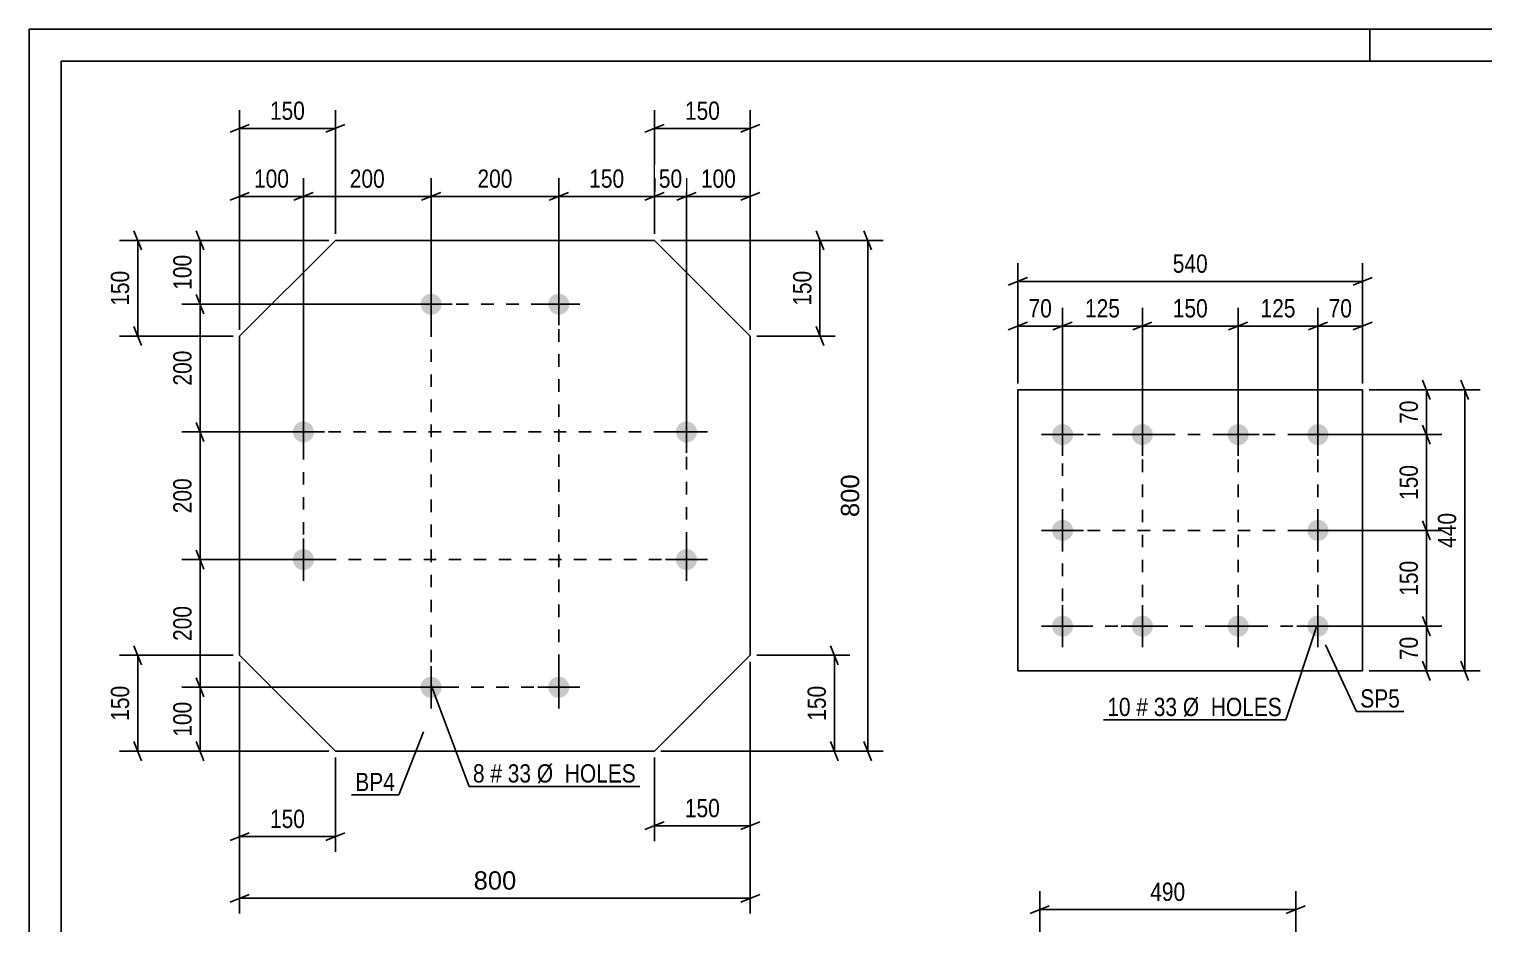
# Model space of a CAD drawing. Header units: millimetres. Extents: x 0 to 420, y 0 to 297.
# Drawn here: x 0 to 227.9, y 156.9 to 297 of the extents above; entities that cross this region are included whole.
import ezdxf

# ---------------------------------------------------------------- set-up
doc = ezdxf.new("R2010")
doc.units = ezdxf.units.MM
doc.linetypes.add('DXK_LINE_DOT2', pattern=[3.9198, 1.9599, -1.9599])
doc.styles.add('Arial', font='ARIAL.TTF', dxfattribs={"height": 0.2})
doc.styles.add('Arial Narrow', font='ARIALN.TTF', dxfattribs={"height": 0.2})

# ---------------------------------------------------------------- blocks, each defined once
blk = doc.blocks.new('Unknown-284876464-1134 - 8048')
at = {"color": 5, "linetype": 'Continuous'}
for p, q in [((420, 297), (0, 297)), ((0, 297), (0, 0)), ((0, 292), (0, 297)), ((210, 292), (210, 297)), ((415, 292), (5, 292)), ((5, 292), (5, 5))]:
    blk.add_line(p, q, dxfattribs=at)
blk = doc.blocks.new('Part-284876464-5529 - 5528')
at = {"color": 2, "linetype": 'Continuous'}
for p, q in [((47.97, 263.91), (32.97, 248.92)), ((97.97, 263.91), (47.97, 263.91)), ((97.97, 263.91), (112.97, 248.92)), ((32.97, 248.92), (32.97, 198.92)), ((112.97, 248.92), (112.97, 198.92)), ((47.97, 183.91), (32.97, 198.92)), ((112.97, 198.92), (97.97, 183.91)), ((97.97, 183.91), (47.97, 183.91))]:
    blk.add_line(p, q, dxfattribs=at)
blk = doc.blocks.new('Bolt-284876464-5530 - 5528')
at = {"linetype": 'Continuous'}
for points in [[(62.97, 255.56, -1), (62.97, 252.26, -1)], [(82.97, 255.56, -1), (82.97, 252.26, -1)], [(42.97, 235.56, -1), (42.97, 232.26, -1)], [(102.97, 235.56, -1), (102.97, 232.26, -1)], [(42.97, 215.56, -1), (42.97, 212.26, -1)], [(102.97, 215.56, -1), (102.97, 212.26, -1)], [(62.97, 195.56, -1), (62.97, 192.26, -1)], [(82.97, 195.56, -1), (82.97, 192.26, -1)]]:
    blk.add_hatch(color=1, dxfattribs=at).paths.add_polyline_path(points)
at = {"color": 1, "linetype": 'Continuous'}
for p, q in [((62.97, 257.21), (62.97, 250.61)), ((82.97, 257.21), (82.97, 250.61)), ((59.67, 253.91), (66.27, 253.91)), ((79.67, 253.91), (86.27, 253.91)), ((42.97, 237.21), (42.97, 230.61)), ((102.97, 237.21), (102.97, 230.61)), ((39.67, 233.91), (46.27, 233.91)), ((99.67, 233.91), (106.27, 233.91)), ((42.97, 217.21), (42.97, 210.61)), ((102.97, 217.21), (102.97, 210.61)), ((39.67, 213.91), (46.27, 213.91)), ((99.67, 213.91), (106.27, 213.91)), ((62.97, 197.21), (62.97, 190.61)), ((82.97, 197.21), (82.97, 190.61)), ((59.67, 193.91), (66.27, 193.91)), ((79.67, 193.91), (86.27, 193.91))]:
    blk.add_line(p, q, dxfattribs=at)
blk = doc.blocks.new('Bolt-284876464-5583 - 5581')
at = {"linetype": 'Continuous'}
for points in [[(161.88, 235.14, -1), (161.88, 231.84, -1)], [(174.38, 235.14, -1), (174.38, 231.84, -1)], [(189.38, 235.14, -1), (189.38, 231.84, -1)], [(201.88, 235.14, -1), (201.88, 231.84, -1)], [(161.88, 220.14, -1), (161.88, 216.84, -1)], [(201.88, 220.14, -1), (201.88, 216.84, -1)], [(161.88, 205.14, -1), (161.88, 201.84, -1)], [(174.38, 205.14, -1), (174.38, 201.84, -1)], [(189.38, 205.14, -1), (189.38, 201.84, -1)], [(201.88, 205.14, -1), (201.88, 201.84, -1)]]:
    blk.add_hatch(color=1, dxfattribs=at).paths.add_polyline_path(points)
at = {"color": 1, "linetype": 'Continuous'}
for p, q in [((161.88, 236.79), (161.88, 230.19)), ((174.38, 236.79), (174.38, 230.19)), ((189.38, 236.79), (189.38, 230.19)), ((201.88, 236.79), (201.88, 230.19)), ((158.58, 233.49), (165.18, 233.49)), ((171.08, 233.49), (177.68, 233.49)), ((186.08, 233.49), (192.68, 233.49)), ((198.58, 233.49), (205.18, 233.49)), ((161.88, 221.79), (161.88, 215.19)), ((201.88, 221.79), (201.88, 215.19)), ((158.58, 218.49), (165.18, 218.49)), ((198.58, 218.49), (205.18, 218.49)), ((161.88, 206.79), (161.88, 200.19)), ((174.38, 206.79), (174.38, 200.19)), ((189.38, 206.79), (189.38, 200.19)), ((201.88, 206.79), (201.88, 200.19)), ((158.58, 203.49), (165.18, 203.49)), ((171.08, 203.49), (177.68, 203.49)), ((186.08, 203.49), (192.68, 203.49)), ((198.58, 203.49), (205.18, 203.49))]:
    blk.add_line(p, q, dxfattribs=at)
blk = doc.blocks.new('Part-284876464-5582 - 5581')
at = {"color": 2, "linetype": 'Continuous'}
for p, q in [((154.88, 196.49), (154.88, 240.49)), ((154.88, 240.49), (208.88, 240.49)), ((208.88, 240.49), (208.88, 196.49)), ((208.88, 196.49), (154.88, 196.49))]:
    blk.add_line(p, q, dxfattribs=at)
blk = doc.blocks.new('Rectangle-284876464-6925 - 5528')
at = {"color": 1, "linetype": 'DXK_LINE_DOT2'}
blk.add_lwpolyline([(62.97, 253.91), (82.97, 253.91), (82.97, 193.91), (62.97, 193.91), (62.97, 253.91)], close=True, dxfattribs=at)
blk = doc.blocks.new('Rectangle-284876464-7696 - 5581')
at = {"color": 1, "linetype": 'DXK_LINE_DOT2'}
blk.add_lwpolyline([(161.88, 233.49), (201.88, 233.49), (201.88, 203.49), (161.88, 203.49), (161.88, 233.49)], close=True, dxfattribs=at)
blk = doc.blocks.new('Rectangle-284876464-6935 - 5528')
at = {"color": 1, "linetype": 'DXK_LINE_DOT2'}
blk.add_lwpolyline([(42.97, 233.91), (102.97, 233.91), (102.97, 213.91), (42.97, 213.91), (42.97, 233.91)], close=True, dxfattribs=at)
blk = doc.blocks.new('Line-284876464-7728 - 5581')
at = {"color": 1, "linetype": 'DXK_LINE_DOT2'}
blk.add_line((161.88, 218.49), (201.88, 218.49), dxfattribs=at)
blk = doc.blocks.new('Line-284876464-7735 - 5581')
at = {"color": 1, "linetype": 'DXK_LINE_DOT2'}
blk.add_line((174.38, 233.49), (174.38, 203.49), dxfattribs=at)
blk = doc.blocks.new('Line-284876464-7742 - 5581')
at = {"color": 1, "linetype": 'DXK_LINE_DOT2'}
blk.add_line((189.38, 233.49), (189.38, 203.49), dxfattribs=at)
blk = doc.blocks.new('StraightDimension-284876464-6975 - 5528')
at = {"color": 7, "linetype": 'Continuous'}
for p, q in [((32.97, 249.92), (32.97, 284.29)), ((47.97, 264.91), (47.97, 284.29)), ((34.47, 282.04), (31.47, 280.84)), ((32.97, 281.44), (47.97, 281.44)), ((46.47, 280.84), (49.47, 282.04))]:
    blk.add_line(p, q, dxfattribs=at)
at = {"color": 0}
blk.add_wipeout([(43.81, 282.19), (43.81, 286.39), (37.12, 286.39), (37.12, 282.19)], dxfattribs=at)
at = {"color": 3, "style": 'Arial Narrow'}
blk.add_text('150', height=2.863, dxfattribs=at).set_placement((37.72, 282.79))
blk = doc.blocks.new('StraightDimension-284876464-7637 - 5528')
at = {"color": 7, "linetype": 'Continuous'}
for p, q in [((112.97, 197.92), (112.97, 169.82)), ((97.97, 182.91), (97.97, 169.82)), ((99.47, 172.82), (96.47, 171.62)), ((97.97, 172.22), (112.97, 172.22)), ((111.47, 171.62), (114.47, 172.82))]:
    blk.add_line(p, q, dxfattribs=at)
at = {"color": 0}
blk.add_wipeout([(108.81, 172.97), (108.81, 177.17), (102.12, 177.17), (102.12, 172.97)], dxfattribs=at)
at = {"color": 3, "style": 'Arial Narrow'}
blk.add_text('150', height=2.863, dxfattribs=at).set_placement((102.72, 173.57))
blk = doc.blocks.new('StraightDimension-284876464-6973 - 5528')
at = {"color": 7, "linetype": 'Continuous'}
for p, q in [((97.97, 264.91), (97.97, 284.29)), ((112.97, 249.92), (112.97, 284.29)), ((99.47, 282.04), (96.47, 280.84)), ((97.97, 281.44), (112.97, 281.44)), ((111.47, 280.84), (114.47, 282.04))]:
    blk.add_line(p, q, dxfattribs=at)
at = {"color": 0}
blk.add_wipeout([(108.81, 282.19), (108.81, 286.39), (102.13, 286.39), (102.13, 282.19)], dxfattribs=at)
at = {"color": 3, "style": 'Arial Narrow'}
blk.add_text('150', height=2.863, dxfattribs=at).set_placement((102.73, 282.79))
blk = doc.blocks.new('StraightDimension-284876464-7328 - 5528')
at = {"color": 7, "linetype": 'Continuous'}
for p, q in [((27.39, 252.41), (26.19, 255.41)), ((61.97, 253.91), (23.94, 253.91)), ((26.79, 233.91), (26.79, 253.91)), ((26.19, 235.41), (27.39, 232.41)), ((41.97, 233.91), (23.94, 233.91))]:
    blk.add_line(p, q, dxfattribs=at)
at = {"color": 0}
blk.add_wipeout([(26.04, 247.26), (21.84, 247.26), (21.84, 240.57), (26.04, 240.57)], dxfattribs=at)
at = {"color": 3, "style": 'Arial Narrow'}
blk.add_text('200', height=2.863, rotation=90.0002, dxfattribs=at).set_placement((25.44, 241.17))
blk = doc.blocks.new('StraightDimension-284876464-7117 - 5528')
at = {"color": 7, "linetype": 'Continuous'}
for p, q in [((17.62, 262.41), (16.42, 265.41)), ((46.97, 263.91), (14.17, 263.91)), ((17.02, 248.92), (17.02, 263.91)), ((31.97, 248.92), (14.17, 248.92)), ((16.42, 250.42), (17.62, 247.42))]:
    blk.add_line(p, q, dxfattribs=at)
at = {"color": 0}
blk.add_wipeout([(16.27, 259.76), (12.07, 259.76), (12.07, 253.07), (16.27, 253.07)], dxfattribs=at)
at = {"color": 3, "style": 'Arial Narrow'}
blk.add_text('150', height=2.863, rotation=90.0002, dxfattribs=at).set_placement((15.67, 253.67))
blk = doc.blocks.new('StraightDimension-284876464-7119 - 5528')
at = {"color": 7, "linetype": 'Continuous'}
for p, q in [((31.97, 198.92), (14.17, 198.92)), ((17.62, 197.42), (16.42, 200.42)), ((17.02, 183.91), (17.02, 198.92)), ((16.42, 185.41), (17.62, 182.41)), ((46.97, 183.91), (14.17, 183.91))]:
    blk.add_line(p, q, dxfattribs=at)
at = {"color": 0}
blk.add_wipeout([(16.27, 194.76), (12.07, 194.76), (12.07, 188.07), (16.27, 188.07)], dxfattribs=at)
at = {"color": 3, "style": 'Arial Narrow'}
blk.add_text('150', height=2.863, rotation=90.0002, dxfattribs=at).set_placement((15.67, 188.67))
blk = doc.blocks.new('StraightDimension-284876464-7327 - 5528')
at = {"color": 7, "linetype": 'Continuous'}
for p, q in [((26.19, 265.41), (27.39, 262.41)), ((46.97, 263.91), (23.94, 263.91)), ((26.79, 253.91), (26.79, 263.91)), ((27.39, 252.41), (26.19, 255.41)), ((61.97, 253.91), (23.94, 253.91))]:
    blk.add_line(p, q, dxfattribs=at)
at = {"color": 0}
blk.add_wipeout([(26.04, 262.26), (21.84, 262.26), (21.84, 255.57), (26.04, 255.57)], dxfattribs=at)
at = {"color": 3, "style": 'Arial Narrow'}
blk.add_text('100', height=2.863, rotation=90.0002, dxfattribs=at).set_placement((25.44, 256.17))
blk = doc.blocks.new('StraightDimension-284876464-7329 - 5528')
at = {"color": 7, "linetype": 'Continuous'}
for p, q in [((27.39, 232.41), (26.19, 235.41)), ((41.97, 233.91), (23.94, 233.91)), ((26.79, 213.91), (26.79, 233.91)), ((26.19, 215.41), (27.39, 212.41)), ((41.97, 213.91), (23.94, 213.91))]:
    blk.add_line(p, q, dxfattribs=at)
at = {"color": 0}
blk.add_wipeout([(26.04, 227.26), (21.84, 227.26), (21.84, 220.57), (26.04, 220.57)], dxfattribs=at)
at = {"color": 3, "style": 'Arial Narrow'}
blk.add_text('200', height=2.863, rotation=90.0002, dxfattribs=at).set_placement((25.44, 221.17))
blk = doc.blocks.new('StraightDimension-284876464-7330 - 5528')
at = {"color": 7, "linetype": 'Continuous'}
for p, q in [((27.39, 212.41), (26.19, 215.41)), ((41.97, 213.91), (23.94, 213.91)), ((26.79, 193.91), (26.79, 213.91)), ((61.97, 193.91), (23.94, 193.91)), ((26.19, 195.41), (27.39, 192.41))]:
    blk.add_line(p, q, dxfattribs=at)
at = {"color": 0}
blk.add_wipeout([(26.04, 207.26), (21.84, 207.26), (21.84, 200.57), (26.04, 200.57)], dxfattribs=at)
at = {"color": 3, "style": 'Arial Narrow'}
blk.add_text('200', height=2.863, rotation=90.0002, dxfattribs=at).set_placement((25.44, 201.17))
blk = doc.blocks.new('StraightDimension-284876464-7331 - 5528')
at = {"color": 7, "linetype": 'Continuous'}
for p, q in [((61.97, 193.91), (23.94, 193.91)), ((26.19, 195.41), (27.39, 192.41)), ((26.79, 183.91), (26.79, 193.91)), ((27.39, 182.41), (26.19, 185.41)), ((46.97, 183.91), (23.94, 183.91))]:
    blk.add_line(p, q, dxfattribs=at)
at = {"color": 0}
blk.add_wipeout([(26.04, 192.26), (21.84, 192.26), (21.84, 185.57), (26.04, 185.57)], dxfattribs=at)
at = {"color": 3, "style": 'Arial Narrow'}
blk.add_text('100', height=2.863, rotation=90.0002, dxfattribs=at).set_placement((25.44, 186.17))
blk = doc.blocks.new('StraightDimension-284876464-7558 - 5528')
at = {"color": 7, "linetype": 'Continuous'}
for p, q in [((102.97, 234.91), (102.97, 273.65)), ((112.97, 249.92), (112.97, 273.65)), ((101.47, 270.2), (104.47, 271.4)), ((114.47, 271.4), (111.47, 270.2)), ((102.97, 270.8), (112.97, 270.8))]:
    blk.add_line(p, q, dxfattribs=at)
at = {"color": 0}
blk.add_wipeout([(111.31, 271.55), (111.31, 275.75), (104.63, 275.75), (104.63, 271.55)], dxfattribs=at)
at = {"color": 3, "style": 'Arial Narrow'}
blk.add_text('100', height=2.863, dxfattribs=at).set_placement((105.23, 272.15))
blk = doc.blocks.new('StraightDimension-284876464-7559 - 5528')
at = {"color": 7, "linetype": 'Continuous'}
for p, q in [((97.97, 264.91), (97.97, 273.65)), ((102.97, 234.91), (102.97, 273.65)), ((96.47, 270.2), (99.47, 271.4)), ((104.47, 271.4), (101.47, 270.2)), ((97.97, 270.8), (102.97, 270.8))]:
    blk.add_line(p, q, dxfattribs=at)
at = {"color": 0}
blk.add_wipeout([(102.9, 271.55), (102.9, 275.75), (98.04, 275.75), (98.04, 271.55)], dxfattribs=at)
at = {"color": 3, "style": 'Arial Narrow'}
blk.add_text('50', height=2.863, dxfattribs=at).set_placement((98.64, 272.15))
blk = doc.blocks.new('StraightDimension-284876464-7560 - 5528')
at = {"color": 7, "linetype": 'Continuous'}
for p, q in [((82.97, 254.91), (82.97, 273.65)), ((97.97, 264.91), (97.97, 273.65)), ((84.47, 271.4), (81.47, 270.2)), ((96.47, 270.2), (99.47, 271.4)), ((82.97, 270.8), (97.97, 270.8))]:
    blk.add_line(p, q, dxfattribs=at)
at = {"color": 0}
blk.add_wipeout([(93.81, 271.55), (93.81, 275.75), (87.13, 275.75), (87.13, 271.55)], dxfattribs=at)
at = {"color": 3, "style": 'Arial Narrow'}
blk.add_text('150', height=2.863, dxfattribs=at).set_placement((87.73, 272.15))
blk = doc.blocks.new('StraightDimension-284876464-7561 - 5528')
at = {"color": 7, "linetype": 'Continuous'}
for p, q in [((62.97, 254.91), (62.97, 273.65)), ((82.97, 254.91), (82.97, 273.65)), ((64.47, 271.4), (61.47, 270.2)), ((81.47, 270.2), (84.47, 271.4)), ((62.97, 270.8), (82.97, 270.8))]:
    blk.add_line(p, q, dxfattribs=at)
at = {"color": 0}
blk.add_wipeout([(76.31, 271.55), (76.31, 275.75), (69.63, 275.75), (69.63, 271.55)], dxfattribs=at)
at = {"color": 3, "style": 'Arial Narrow'}
blk.add_text('200', height=2.863, dxfattribs=at).set_placement((70.23, 272.15))
blk = doc.blocks.new('StraightDimension-284876464-7562 - 5528')
at = {"color": 7, "linetype": 'Continuous'}
for p, q in [((42.97, 234.91), (42.97, 273.65)), ((62.97, 254.91), (62.97, 273.65)), ((44.47, 271.4), (41.47, 270.2)), ((61.47, 270.2), (64.47, 271.4)), ((42.97, 270.8), (62.97, 270.8))]:
    blk.add_line(p, q, dxfattribs=at)
at = {"color": 0}
blk.add_wipeout([(56.31, 271.55), (56.31, 275.75), (49.63, 275.75), (49.63, 271.55)], dxfattribs=at)
at = {"color": 3, "style": 'Arial Narrow'}
blk.add_text('200', height=2.863, dxfattribs=at).set_placement((50.23, 272.15))
blk = doc.blocks.new('StraightDimension-284876464-7563 - 5528')
at = {"color": 7, "linetype": 'Continuous'}
for p, q in [((32.97, 249.92), (32.97, 273.65)), ((42.97, 234.91), (42.97, 273.65)), ((31.47, 270.2), (34.47, 271.4)), ((44.47, 271.4), (41.47, 270.2)), ((32.97, 270.8), (42.97, 270.8))]:
    blk.add_line(p, q, dxfattribs=at)
at = {"color": 0}
blk.add_wipeout([(41.31, 271.55), (41.31, 275.75), (34.63, 275.75), (34.63, 271.55)], dxfattribs=at)
at = {"color": 3, "style": 'Arial Narrow'}
blk.add_text('100', height=2.863, dxfattribs=at).set_placement((35.23, 272.15))
blk = doc.blocks.new('StraightDimension-284876464-7606 - 5528')
at = {"color": 7, "linetype": 'Continuous'}
for p, q in [((124.48, 262.41), (123.28, 265.41)), ((98.97, 263.91), (126.28, 263.91)), ((123.88, 248.92), (123.88, 263.91)), ((113.97, 248.92), (126.28, 248.92)), ((123.28, 250.42), (124.48, 247.42))]:
    blk.add_line(p, q, dxfattribs=at)
at = {"color": 0}
blk.add_wipeout([(123.13, 259.76), (118.93, 259.76), (118.93, 253.07), (123.13, 253.07)], dxfattribs=at)
at = {"color": 3, "style": 'Arial Narrow'}
blk.add_text('150', height=2.863, rotation=90.0002, dxfattribs=at).set_placement((122.53, 253.67))
blk = doc.blocks.new('StraightDimension-284876464-7608 - 5528')
at = {"color": 7, "linetype": 'Continuous'}
for p, q in [((113.97, 198.92), (128.55, 198.92)), ((126.75, 197.42), (125.55, 200.42)), ((126.15, 183.91), (126.15, 198.92)), ((125.55, 185.41), (126.75, 182.41)), ((98.97, 183.91), (128.55, 183.91))]:
    blk.add_line(p, q, dxfattribs=at)
at = {"color": 0}
blk.add_wipeout([(125.4, 194.76), (121.2, 194.76), (121.2, 188.07), (125.4, 188.07)], dxfattribs=at)
at = {"color": 3, "style": 'Arial Narrow'}
blk.add_text('150', height=2.863, rotation=90.0002, dxfattribs=at).set_placement((124.8, 188.67))
blk = doc.blocks.new('StraightDimension-284876464-7639 - 5528')
at = {"color": 7, "linetype": 'Continuous'}
for p, q in [((32.97, 197.92), (32.97, 168.13)), ((47.97, 182.91), (47.97, 168.13)), ((34.47, 171.13), (31.47, 169.93)), ((46.47, 169.93), (49.47, 171.13)), ((32.97, 170.53), (47.97, 170.53))]:
    blk.add_line(p, q, dxfattribs=at)
at = {"color": 0}
blk.add_wipeout([(43.81, 171.28), (43.81, 175.48), (37.13, 175.48), (37.13, 171.28)], dxfattribs=at)
at = {"color": 3, "style": 'Arial Narrow'}
blk.add_text('150', height=2.863, dxfattribs=at).set_placement((37.73, 171.88))
blk = doc.blocks.new('StraightDimension-284876464-10503 - 5528')
at = {"color": 7, "linetype": 'Continuous'}
for p, q in [((32.97, 197.92), (32.97, 158.48)), ((112.97, 197.92), (112.97, 158.48)), ((34.47, 161.48), (31.47, 160.28)), ((32.97, 160.88), (112.97, 160.88)), ((111.47, 160.28), (114.47, 161.48))]:
    blk.add_line(p, q, dxfattribs=at)
at = {"color": 0}
blk.add_wipeout([(76.9, 161.63), (76.9, 165.83), (69.03, 165.83), (69.03, 161.63)], dxfattribs=at)
at = {"color": 3, "style": 'Arial'}
blk.add_text('800', height=2.865, dxfattribs=at).set_placement((69.63, 162.23))
blk = doc.blocks.new('StraightDimension-284876464-10514 - 5528')
at = {"color": 7, "linetype": 'Continuous'}
for p, q in [((131.97, 262.41), (130.77, 265.41)), ((98.97, 263.91), (133.77, 263.91)), ((131.37, 183.91), (131.37, 263.91)), ((130.77, 185.41), (131.97, 182.41)), ((98.97, 183.91), (133.77, 183.91))]:
    blk.add_line(p, q, dxfattribs=at)
at = {"color": 0}
blk.add_wipeout([(130.62, 227.85), (126.42, 227.85), (126.42, 219.98), (130.62, 219.98)], dxfattribs=at)
at = {"color": 3, "style": 'Arial'}
blk.add_text('800', height=2.865, rotation=90.0002, dxfattribs=at).set_placement((130.02, 220.58))
blk = doc.blocks.new('StraightDimension-284876464-5892 - 5581')
at = {"color": 7, "linetype": 'Continuous'}
for p, q in [((225.48, 238.99), (224.28, 241.99)), ((209.88, 240.49), (227.28, 240.49)), ((224.88, 196.49), (224.88, 240.49)), ((209.88, 196.49), (227.28, 196.49)), ((224.28, 197.99), (225.48, 194.99))]:
    blk.add_line(p, q, dxfattribs=at)
at = {"color": 0}
blk.add_wipeout([(224.13, 221.84), (219.93, 221.84), (219.93, 215.15), (224.13, 215.15)], dxfattribs=at)
at = {"color": 3, "style": 'Arial Narrow'}
blk.add_text('440', height=2.863, rotation=90.0002, dxfattribs=at).set_placement((223.53, 215.75))
blk = doc.blocks.new('StraightDimension-284876464-5876 - 5581')
at = {"color": 7, "linetype": 'Continuous'}
for p, q in [((218.28, 241.99), (219.48, 238.99)), ((209.88, 240.49), (221.28, 240.49)), ((218.88, 233.49), (218.88, 240.49)), ((219.48, 231.99), (218.28, 234.99)), ((202.88, 233.49), (221.28, 233.49))]:
    blk.add_line(p, q, dxfattribs=at)
at = {"color": 0}
blk.add_wipeout([(218.13, 239.42), (213.93, 239.42), (213.93, 234.57), (218.13, 234.57)], dxfattribs=at)
at = {"color": 3, "style": 'Arial Narrow'}
blk.add_text('70', height=2.863, rotation=90.0002, dxfattribs=at).set_placement((217.53, 235.17))
blk = doc.blocks.new('StraightDimension-284876464-5877 - 5581')
at = {"color": 7, "linetype": 'Continuous'}
for p, q in [((219.48, 231.99), (218.28, 234.99)), ((202.88, 233.49), (221.28, 233.49)), ((218.88, 218.49), (218.88, 233.49)), ((218.28, 219.99), (219.48, 216.99)), ((202.88, 218.49), (221.28, 218.49))]:
    blk.add_line(p, q, dxfattribs=at)
at = {"color": 0}
blk.add_wipeout([(218.13, 229.34), (213.93, 229.34), (213.93, 222.65), (218.13, 222.65)], dxfattribs=at)
at = {"color": 3, "style": 'Arial Narrow'}
blk.add_text('150', height=2.863, rotation=90.0002, dxfattribs=at).set_placement((217.53, 223.25))
blk = doc.blocks.new('StraightDimension-284876464-5878 - 5581')
at = {"color": 7, "linetype": 'Continuous'}
for p, q in [((219.48, 216.99), (218.28, 219.99)), ((202.88, 218.49), (221.28, 218.49)), ((218.88, 203.49), (218.88, 218.49)), ((202.88, 203.49), (221.28, 203.49)), ((218.28, 204.99), (219.48, 201.99))]:
    blk.add_line(p, q, dxfattribs=at)
at = {"color": 0}
blk.add_wipeout([(218.13, 214.34), (213.93, 214.34), (213.93, 207.65), (218.13, 207.65)], dxfattribs=at)
at = {"color": 3, "style": 'Arial Narrow'}
blk.add_text('150', height=2.863, rotation=90.0002, dxfattribs=at).set_placement((217.53, 208.25))
blk = doc.blocks.new('StraightDimension-284876464-5879 - 5581')
at = {"color": 7, "linetype": 'Continuous'}
for p, q in [((202.88, 203.49), (221.28, 203.49)), ((218.28, 204.99), (219.48, 201.99)), ((218.88, 196.49), (218.88, 203.49)), ((209.88, 196.49), (221.28, 196.49)), ((219.48, 194.99), (218.28, 197.99))]:
    blk.add_line(p, q, dxfattribs=at)
at = {"color": 0}
blk.add_wipeout([(218.13, 202.42), (213.93, 202.42), (213.93, 197.57), (218.13, 197.57)], dxfattribs=at)
at = {"color": 3, "style": 'Arial Narrow'}
blk.add_text('70', height=2.863, rotation=90.0002, dxfattribs=at).set_placement((217.53, 198.17))
blk = doc.blocks.new('StraightDimension-284876464-5896 - 5581')
at = {"color": 7, "linetype": 'Continuous'}
for p, q in [((201.88, 234.49), (201.88, 253.34)), ((208.88, 241.49), (208.88, 253.34)), ((200.38, 249.89), (203.38, 251.09)), ((210.38, 251.09), (207.38, 249.89)), ((201.88, 250.49), (208.88, 250.49))]:
    blk.add_line(p, q, dxfattribs=at)
at = {"color": 0}
blk.add_wipeout([(207.81, 251.24), (207.81, 255.44), (202.95, 255.44), (202.95, 251.24)], dxfattribs=at)
at = {"color": 3, "style": 'Arial Narrow'}
blk.add_text('70', height=2.863, dxfattribs=at).set_placement((203.55, 251.84))
blk = doc.blocks.new('StraightDimension-284876464-5897 - 5581')
at = {"color": 7, "linetype": 'Continuous'}
for p, q in [((189.38, 234.49), (189.38, 253.34)), ((201.88, 234.49), (201.88, 253.34)), ((187.88, 249.89), (190.88, 251.09)), ((203.38, 251.09), (200.38, 249.89)), ((189.38, 250.49), (201.88, 250.49))]:
    blk.add_line(p, q, dxfattribs=at)
at = {"color": 0}
blk.add_wipeout([(198.97, 251.24), (198.97, 255.44), (192.29, 255.44), (192.29, 251.24)], dxfattribs=at)
at = {"color": 3, "style": 'Arial Narrow'}
blk.add_text('125', height=2.863, dxfattribs=at).set_placement((192.89, 251.84))
blk = doc.blocks.new('StraightDimension-284876464-5898 - 5581')
at = {"color": 7, "linetype": 'Continuous'}
for p, q in [((174.38, 234.49), (174.38, 253.34)), ((189.38, 234.49), (189.38, 253.34)), ((175.88, 251.09), (172.88, 249.89)), ((187.88, 249.89), (190.88, 251.09)), ((174.38, 250.49), (189.38, 250.49))]:
    blk.add_line(p, q, dxfattribs=at)
at = {"color": 0}
blk.add_wipeout([(185.22, 251.24), (185.22, 255.44), (178.54, 255.44), (178.54, 251.24)], dxfattribs=at)
at = {"color": 3, "style": 'Arial Narrow'}
blk.add_text('150', height=2.863, dxfattribs=at).set_placement((179.14, 251.84))
blk = doc.blocks.new('StraightDimension-284876464-5899 - 5581')
at = {"color": 7, "linetype": 'Continuous'}
for p, q in [((161.88, 234.49), (161.88, 253.34)), ((174.38, 234.49), (174.38, 253.34)), ((160.38, 249.89), (163.38, 251.09)), ((175.88, 251.09), (172.88, 249.89)), ((161.88, 250.49), (174.38, 250.49))]:
    blk.add_line(p, q, dxfattribs=at)
at = {"color": 0}
blk.add_wipeout([(171.47, 251.24), (171.47, 255.44), (164.79, 255.44), (164.79, 251.24)], dxfattribs=at)
at = {"color": 3, "style": 'Arial Narrow'}
blk.add_text('125', height=2.863, dxfattribs=at).set_placement((165.39, 251.84))
blk = doc.blocks.new('StraightDimension-284876464-5900 - 5581')
at = {"color": 7, "linetype": 'Continuous'}
for p, q in [((154.88, 241.49), (154.88, 253.34)), ((161.88, 234.49), (161.88, 253.34)), ((153.38, 249.89), (156.38, 251.09)), ((163.38, 251.09), (160.38, 249.89)), ((154.88, 250.49), (161.88, 250.49))]:
    blk.add_line(p, q, dxfattribs=at)
at = {"color": 0}
blk.add_wipeout([(160.81, 251.24), (160.81, 255.44), (155.95, 255.44), (155.95, 251.24)], dxfattribs=at)
at = {"color": 3, "style": 'Arial Narrow'}
blk.add_text('70', height=2.863, dxfattribs=at).set_placement((156.55, 251.84))
blk = doc.blocks.new('StraightDimension-284876464-5916 - 5581')
at = {"color": 7, "linetype": 'Continuous'}
for p, q in [((154.88, 241.49), (154.88, 260.34)), ((208.88, 241.49), (208.88, 260.34)), ((156.38, 258.09), (153.38, 256.89)), ((207.38, 256.89), (210.38, 258.09)), ((154.88, 257.49), (208.88, 257.49))]:
    blk.add_line(p, q, dxfattribs=at)
at = {"color": 0}
blk.add_wipeout([(185.22, 258.24), (185.22, 262.44), (178.54, 262.44), (178.54, 258.24)], dxfattribs=at)
at = {"color": 3, "style": 'Arial Narrow'}
blk.add_text('540', height=2.863, dxfattribs=at).set_placement((179.14, 258.84))
blk = doc.blocks.new('StraightDimension-284876464-5840 - 5563')
at = {"color": 7, "linetype": 'Continuous'}
for p, q in [((158.3, 150.11), (158.3, 161.96)), ((198.4, 150.11), (198.4, 161.96)), ((159.8, 159.71), (156.8, 158.51)), ((196.9, 158.51), (199.9, 159.71)), ((158.3, 159.11), (198.4, 159.11))]:
    blk.add_line(p, q, dxfattribs=at)
at = {"color": 0}
blk.add_wipeout([(181.7, 159.86), (181.7, 164.06), (175.01, 164.06), (175.01, 159.86)], dxfattribs=at)
at = {"color": 3, "style": 'Arial Narrow'}
blk.add_text('490', height=2.863, dxfattribs=at).set_placement((175.61, 160.46))
blk = doc.blocks.new('Mark-284876464-7675 - 5528')
at = {"color": 0}
blk.add_wipeout([(57.31, 177.65), (57.31, 180.65), (51.1, 180.65), (51.1, 177.65)], dxfattribs=at)
blk.add_wipeout([(57.31, 177.65), (57.31, 180.65), (51.1, 180.65), (51.1, 177.65)], dxfattribs=at)
at = {"color": 30, "linetype": 'Continuous'}
for p in [(61.79, 186.93), (50.5, 177.05)]:
    blk.add_line(p, (57.91, 177.05), dxfattribs=at)
at = {"color": 3, "style": 'Arial Narrow'}
blk.add_text('BP4', height=2.863, dxfattribs=at).set_placement((51.1, 177.65))
blk = doc.blocks.new('Mark-284876464-7667 - 5528')
at = {"color": 0}
blk.add_wipeout([(71.35, 179), (71.35, 182), (69.52, 182), (69.52, 179)], dxfattribs=at)
blk.add_wipeout([(71.35, 179), (71.35, 182), (69.52, 182), (69.52, 179)], dxfattribs=at)
at = {"color": 7, "linetype": 'Continuous'}
blk.add_line((62.97, 194.27), (68.92, 178.4), dxfattribs=at)
at = {"color": 0}
blk.add_wipeout([(74.07, 179), (74.07, 182), (72.25, 182), (72.25, 179)], dxfattribs=at)
blk.add_wipeout([(74.07, 179), (74.07, 182), (72.25, 182), (72.25, 179)], dxfattribs=at)
at = {"color": 3, "style": 'Arial Narrow'}
blk.add_text('8', height=2.86, dxfattribs=at).set_placement((69.52, 179))
at = {"color": 0}
blk.add_wipeout([(78.63, 179), (78.63, 182), (74.97, 182), (74.97, 179)], dxfattribs=at)
blk.add_wipeout([(78.63, 179), (78.63, 182), (74.97, 182), (74.97, 179)], dxfattribs=at)
at = {"color": 3, "style": 'Arial Narrow'}
blk.add_text('#', height=2.86, dxfattribs=at).set_placement((72.25, 179))
at = {"color": 0}
blk.add_wipeout([(95.06, 179), (95.06, 182), (79.53, 182), (79.53, 179)], dxfattribs=at)
blk.add_wipeout([(95.06, 179), (95.06, 182), (79.53, 182), (79.53, 179)], dxfattribs=at)
at = {"color": 7, "linetype": 'Continuous'}
blk.add_line((68.92, 178.4), (95.66, 178.4), dxfattribs=at)
at = {"color": 3, "style": 'Arial Narrow'}
for s, p in [('33', (74.97, 179)), ('Ø  HOLES', (79.53, 179))]:
    blk.add_text(s, height=2.863, dxfattribs=at).set_placement(p)
blk = doc.blocks.new('Mark-284876464-6009 - 5581')
at = {"color": 0}
blk.add_wipeout([(172.54, 189.41), (172.54, 192.41), (168.88, 192.41), (168.88, 189.41)], dxfattribs=at)
blk.add_wipeout([(172.54, 189.41), (172.54, 192.41), (168.88, 192.41), (168.88, 189.41)], dxfattribs=at)
blk.add_wipeout([(175.26, 189.41), (175.26, 192.41), (173.44, 192.41), (173.44, 189.41)], dxfattribs=at)
blk.add_wipeout([(175.26, 189.41), (175.26, 192.41), (173.44, 192.41), (173.44, 189.41)], dxfattribs=at)
at = {"color": 3, "style": 'Arial Narrow'}
blk.add_text('10', height=2.863, dxfattribs=at).set_placement((168.88, 189.41))
at = {"color": 0}
blk.add_wipeout([(179.82, 189.41), (179.82, 192.41), (176.16, 192.41), (176.16, 189.41)], dxfattribs=at)
blk.add_wipeout([(179.82, 189.41), (179.82, 192.41), (176.16, 192.41), (176.16, 189.41)], dxfattribs=at)
at = {"color": 3, "style": 'Arial Narrow'}
blk.add_text('#', height=2.86, dxfattribs=at).set_placement((173.44, 189.41))
at = {"color": 0}
blk.add_wipeout([(196.25, 189.41), (196.25, 192.41), (180.72, 192.41), (180.72, 189.41)], dxfattribs=at)
blk.add_wipeout([(196.25, 189.41), (196.25, 192.41), (180.72, 192.41), (180.72, 189.41)], dxfattribs=at)
at = {"color": 7, "linetype": 'Continuous'}
for p in [(201.71, 203.56), (168.28, 188.81)]:
    blk.add_line(p, (196.85, 188.81), dxfattribs=at)
at = {"color": 3, "style": 'Arial Narrow'}
for s, p in [('33', (176.16, 189.41)), ('Ø  HOLES', (180.72, 189.41))]:
    blk.add_text(s, height=2.863, dxfattribs=at).set_placement(p)
blk = doc.blocks.new('Mark-284876464-6006 - 5581')
at = {"color": 0}
blk.add_wipeout([(214.73, 190.74), (214.73, 193.74), (208.51, 193.74), (208.51, 190.74)], dxfattribs=at)
blk.add_wipeout([(214.73, 190.74), (214.73, 193.74), (208.51, 193.74), (208.51, 190.74)], dxfattribs=at)
at = {"color": 30, "linetype": 'Continuous'}
for p, q in [((203.05, 200.57), (207.91, 190.14)), ((207.91, 190.14), (215.33, 190.14))]:
    blk.add_line(p, q, dxfattribs=at)
at = {"color": 3, "style": 'Arial Narrow'}
blk.add_text('SP5', height=2.863, dxfattribs=at).set_placement((208.51, 190.74))

msp = doc.modelspace()

# ---------------------------------------------------------------- block references
for name in ['Unknown-284876464-1134 - 8048', 'Part-284876464-5529 - 5528', 'Bolt-284876464-5530 - 5528', 'Rectangle-284876464-6925 - 5528', 'Part-284876464-5582 - 5581', 'Bolt-284876464-5583 - 5581', 'Rectangle-284876464-6935 - 5528', 'Rectangle-284876464-7696 - 5581', 'Line-284876464-7735 - 5581', 'Line-284876464-7742 - 5581', 'Line-284876464-7728 - 5581']:
    msp.add_blockref(name, (0, 0))

# ---------------------------------------------------------------- next in the draw order: block references
for name in ['StraightDimension-284876464-6975 - 5528', 'StraightDimension-284876464-6973 - 5528', 'StraightDimension-284876464-5892 - 5581', 'Mark-284876464-6009 - 5581', 'StraightDimension-284876464-7119 - 5528', 'StraightDimension-284876464-7637 - 5528', 'StraightDimension-284876464-5840 - 5563']:
    msp.add_blockref(name, (0, 0))

# ---------------------------------------------------------------- next in the draw order: block references
for name in ['StraightDimension-284876464-7558 - 5528', 'StraightDimension-284876464-7328 - 5528', 'StraightDimension-284876464-5876 - 5581', 'StraightDimension-284876464-7608 - 5528']:
    msp.add_blockref(name, (0, 0))

# ---------------------------------------------------------------- next in the draw order: block references
for name in ['StraightDimension-284876464-7559 - 5528', 'StraightDimension-284876464-7117 - 5528', 'StraightDimension-284876464-7329 - 5528', 'StraightDimension-284876464-5877 - 5581']:
    msp.add_blockref(name, (0, 0))

# ---------------------------------------------------------------- next in the draw order: block references
for name in ['StraightDimension-284876464-7560 - 5528', 'StraightDimension-284876464-7327 - 5528', 'StraightDimension-284876464-5896 - 5581', 'StraightDimension-284876464-5878 - 5581', 'StraightDimension-284876464-7330 - 5528']:
    msp.add_blockref(name, (0, 0))

# ---------------------------------------------------------------- next in the draw order: block references
for name in ['StraightDimension-284876464-7561 - 5528', 'StraightDimension-284876464-7606 - 5528', 'StraightDimension-284876464-5897 - 5581', 'StraightDimension-284876464-5879 - 5581', 'StraightDimension-284876464-7331 - 5528']:
    msp.add_blockref(name, (0, 0))

# ---------------------------------------------------------------- next in the draw order: block references
for name in ['StraightDimension-284876464-7562 - 5528', 'StraightDimension-284876464-5898 - 5581', 'Mark-284876464-6006 - 5581', 'StraightDimension-284876464-7639 - 5528']:
    msp.add_blockref(name, (0, 0))

# ---------------------------------------------------------------- next in the draw order: block references
for name in ['StraightDimension-284876464-7563 - 5528', 'StraightDimension-284876464-5899 - 5581', 'StraightDimension-284876464-10503 - 5528']:
    msp.add_blockref(name, (0, 0))

# ---------------------------------------------------------------- next in the draw order: block references
for name in ['StraightDimension-284876464-10514 - 5528', 'StraightDimension-284876464-5900 - 5581', 'Mark-284876464-7667 - 5528', 'Mark-284876464-7675 - 5528']:
    msp.add_blockref(name, (0, 0))

# ---------------------------------------------------------------- next in the draw order: block references
msp.add_blockref('StraightDimension-284876464-5916 - 5581', (0, 0))

doc.saveas('drawing.dxf')
